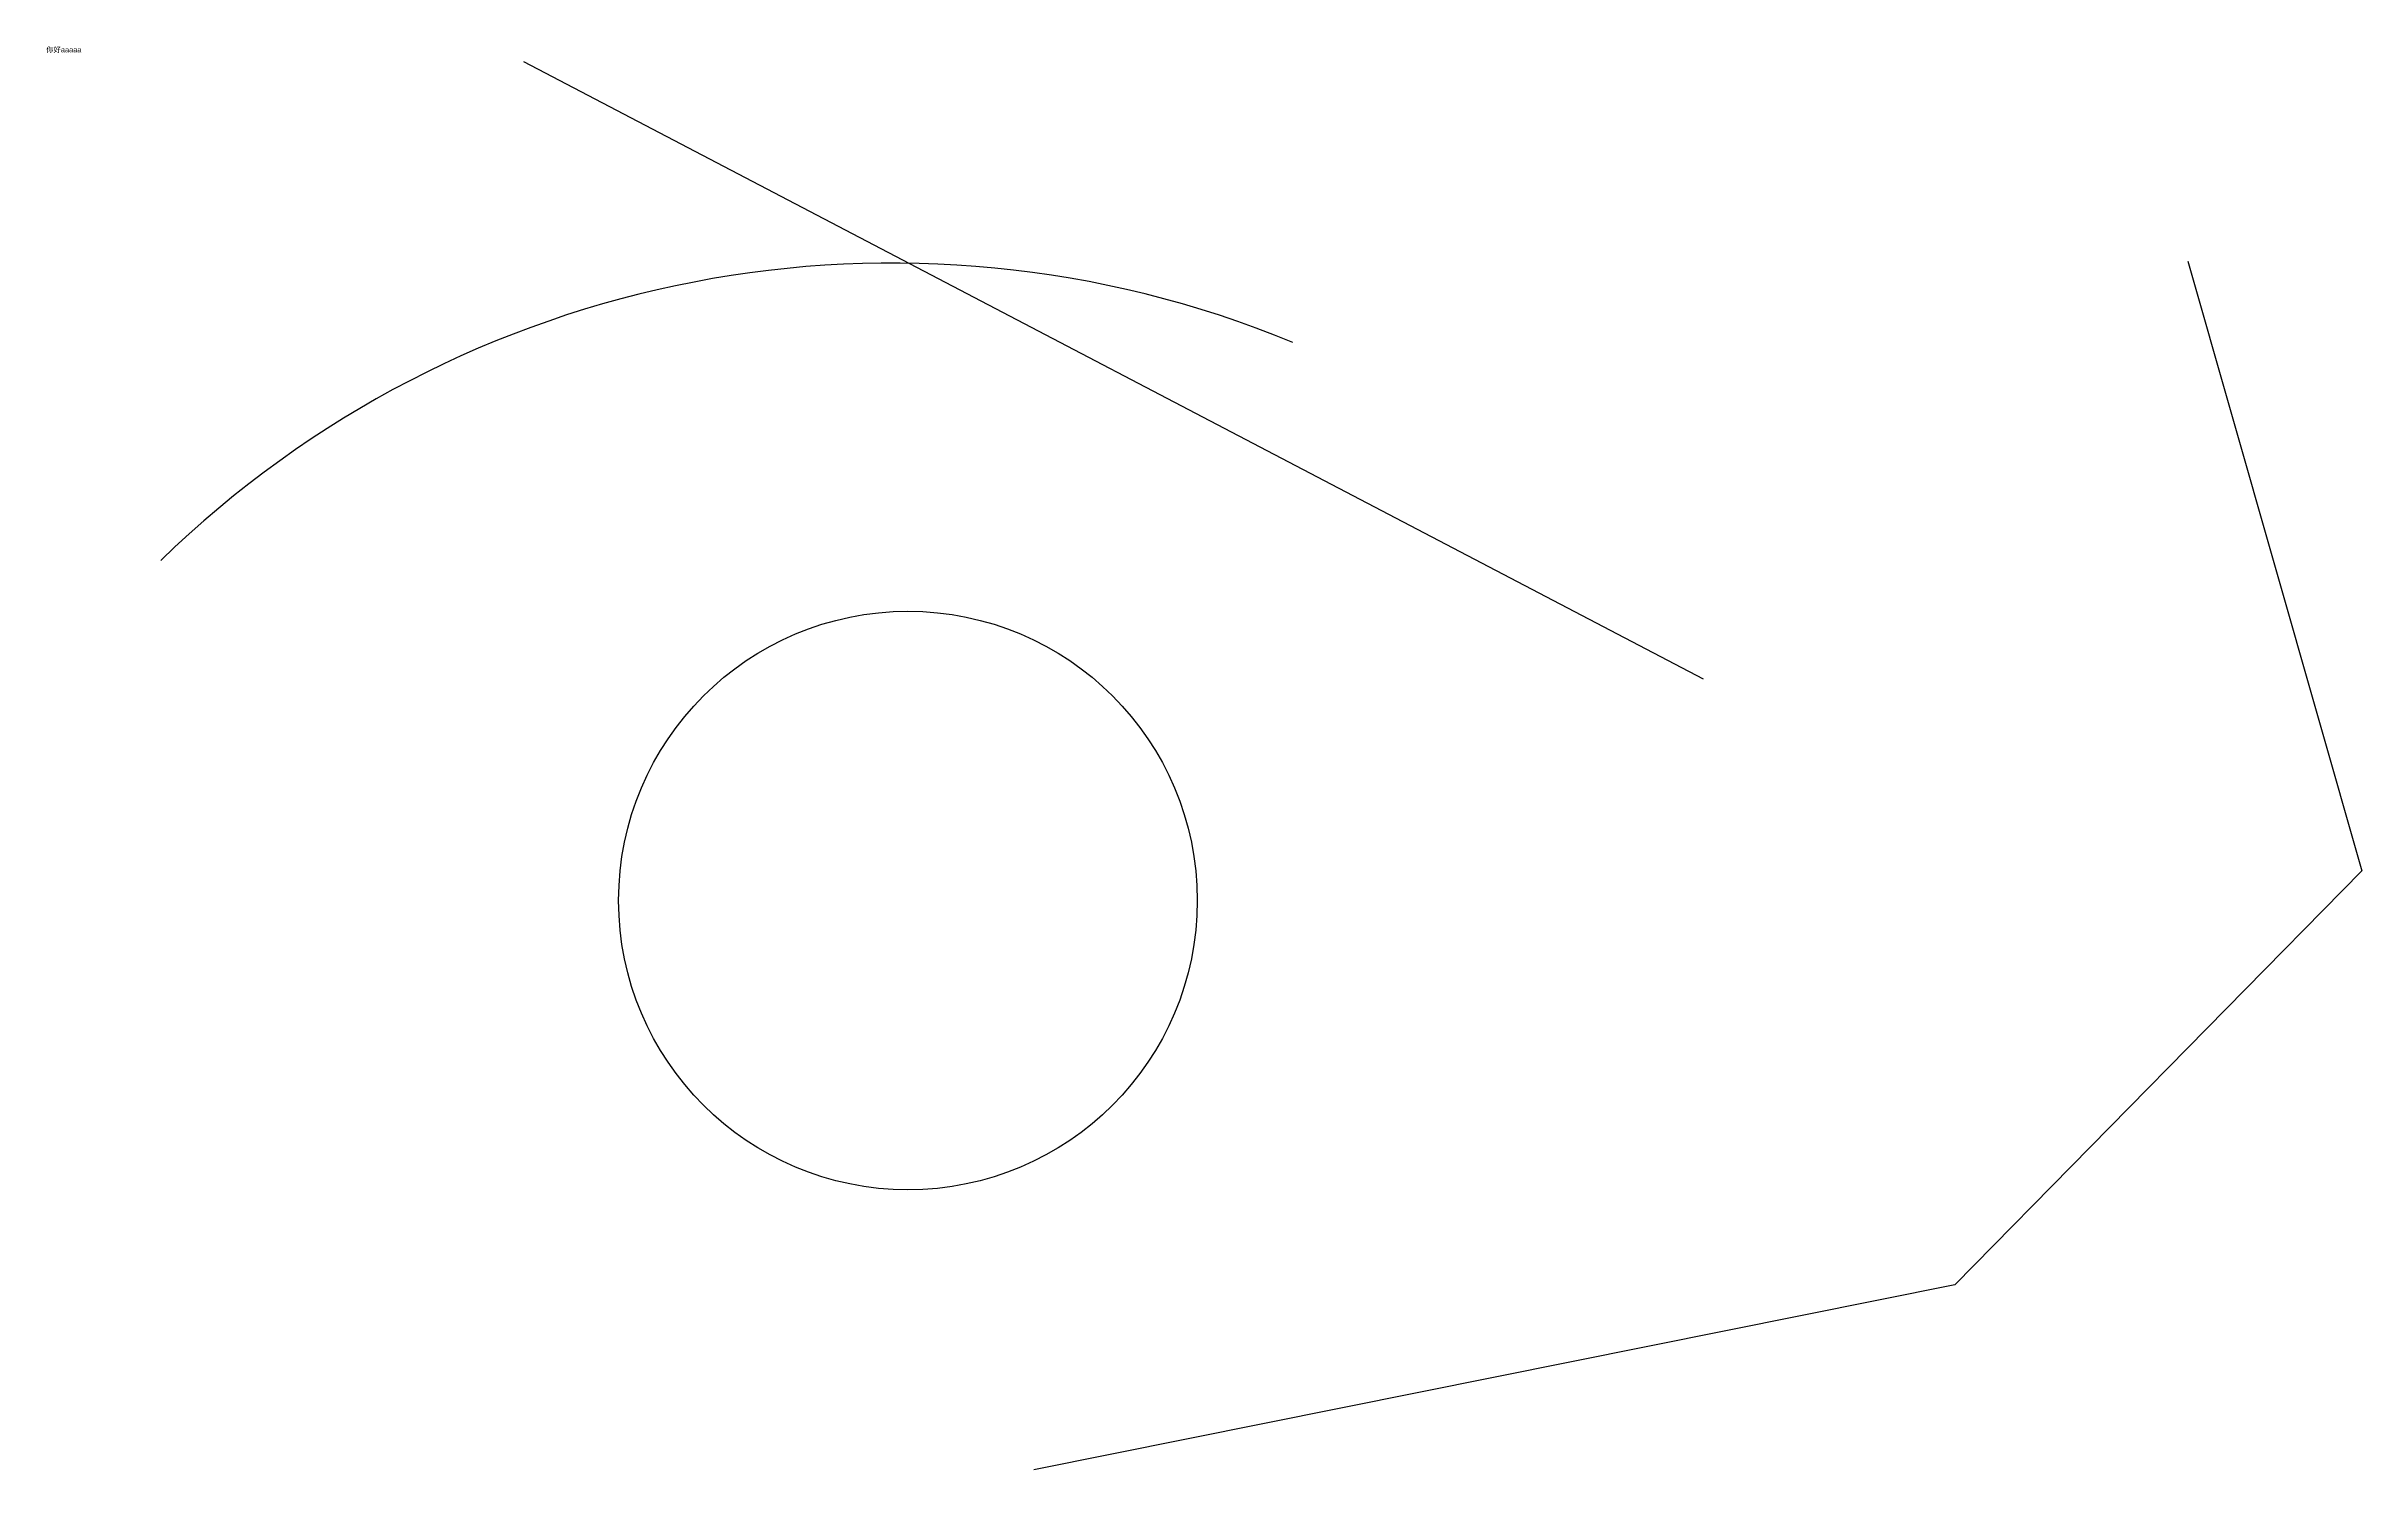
# Model space of a CAD drawing. Header units: millimetres. Extents: x 2198 to 4397, y 1152 to 2504.
import ezdxf

# ---------------------------------------------------------------- set-up
doc = ezdxf.new("R2010")
doc.units = ezdxf.units.MM
doc.layers.add('图层1', color=3, linetype='Continuous', lineweight=25)
doc.styles.get("Standard").update_dxf_attribs({"font": 'arial.ttf'})

msp = doc.modelspace()

# ---------------------------------------------------------------- linework, layer by layer
msp.add_line((2650.7, 2489.9), (3771.4, 1903.7))
msp.add_circle((3016, 1693), 274.8)
at = {"layer": '图层1'}
msp.add_lwpolyline([(4231.6, 2300.4), (4396.7, 1721.1), (4010.3, 1327.9), (3135.5, 1152.4)], dxfattribs=at)
msp.add_arc((3001.3, 1302.4), 996.1, 67.5696, 134.2417, dxfattribs=at)

# ---------------------------------------------------------------- texts
msp.add_text('你好aaaaa', height=5, dxfattribs=at).set_placement((2197.5, 2498.7))

doc.saveas('drawing.dxf')
